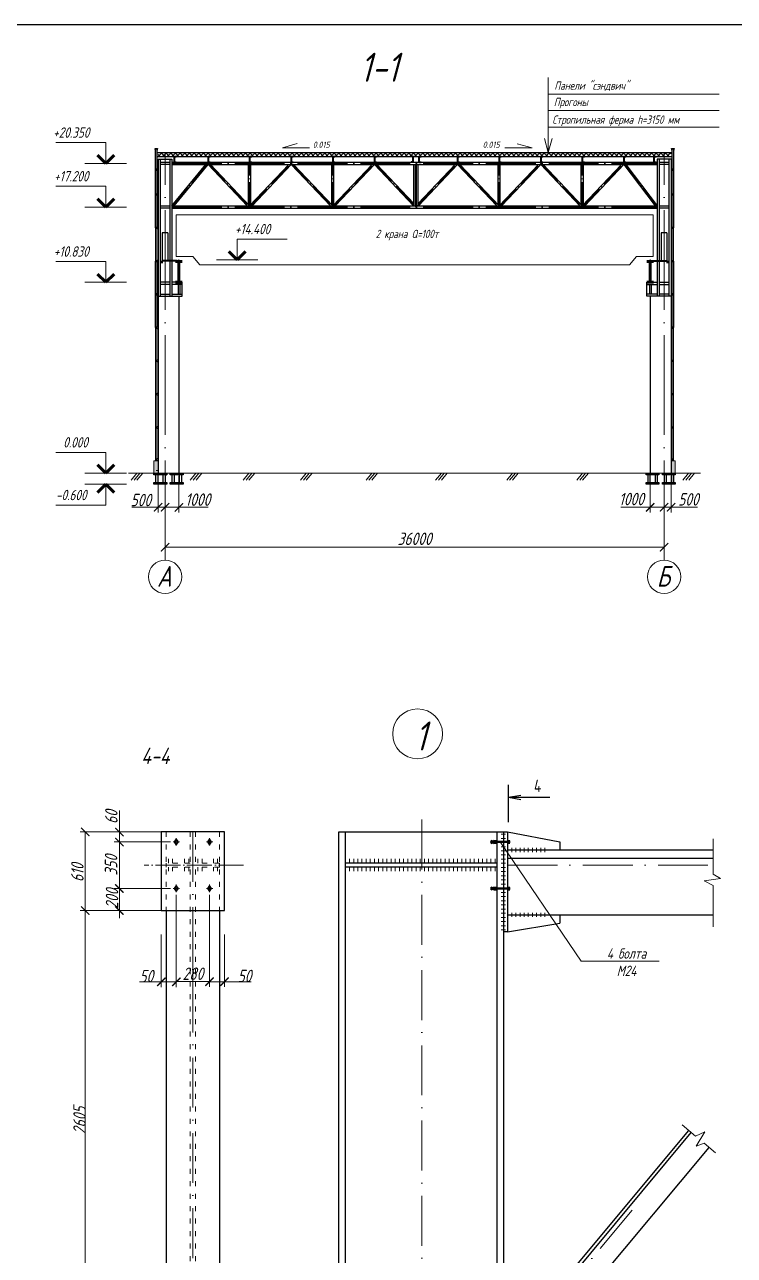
# Model space of a CAD drawing. Header units: millimetres. Extents: x 1665 to 4316, y 443 to 1647.
# Drawn here: x 1955.7 to 2126.4, y 751.9 to 1048 of the extents above; entities that cross this region are included whole.
import ezdxf

# ---------------------------------------------------------------- set-up
doc = ezdxf.new("R2010")
doc.units = ezdxf.units.MM
for name, pattern in [('ACAD_ISO03W100', [30, 12, -18]), ('ACAD_ISO04W100', [30, 24, -3, 0, -3]), ('ACAD_ISO10W100', [18, 12, -3, 0, -3])]:
    doc.linetypes.add(name, pattern=pattern)
doc.layers.get('0').update_dxf_attribs({"lineweight": 18})
doc.styles.get("Standard").update_dxf_attribs({"font": 'romans.shx', "width": 0.75, "oblique": 15, "height": 1.5})

# ---------------------------------------------------------------- blocks, each defined once
blk = doc.blocks.new('_ArchTick')
at = {"color": 0, "linetype": 'ByBlock', "const_width": 0.15}
blk.add_lwpolyline([(-0.5, -0.5), (0.5, 0.5)], dxfattribs=at)

msp = doc.modelspace()

# ---------------------------------------------------------------- hatches: boundary and pattern name
h = msp.add_hatch()
h.set_pattern_fill('ANSI37', color=256, scale=0.25)
h.set_pattern_definition([(45, (-35.8985, -593.2236), (-0.561266, 0.561266), []), (135, (-35.8985, -593.2236), (-0.561266, -0.561266), [])])
h.paths.add_polyline_path([(1989.47, 1017.206), (1987.803, 1017.206), (1987.803, 1016.206), (1989.47, 1016.206)])
h.paths.add_polyline_path([(2109.47, 1017.206), (1989.47, 1017.206), (1989.47, 1016.206), (2109.47, 1016.206)])
h.paths.add_polyline_path([(2111.137, 1017.206), (2109.47, 1017.206), (2109.47, 1016.206), (2111.137, 1016.206)])
h = msp.add_hatch(color=256)
h.dxf.hatch_style = 1
h.paths.add_polyline_path([(1992.6, 991.176, 1), (1993, 991.176, 1)])
h = msp.add_hatch(color=256)
h.dxf.hatch_style = 1
h.paths.add_polyline_path([(2105.94, 991.176, 1), (2106.34, 991.176, 1)])
h = msp.add_hatch()
h.set_pattern_fill('ANSI36', color=256)
h.set_pattern_definition([(45, (-35.8985, -593.2236), (1.683798, 6.173926), [7.9375, -1.5875, 0, -1.5875])])
h.paths.add_polyline_path([(1987.803, 943.076), (1986.803, 943.076), (1986.803, 940.076), (1987.803, 940.076)])
h.paths.add_polyline_path([(2112.137, 943.076), (2111.137, 943.076), (2111.137, 940.076), (2112.137, 940.076)])
h = msp.add_hatch()
h.set_pattern_fill('ANSI36', color=256, scale=0.25)
h.set_pattern_definition([(45, (-35.8985, -593.2236), (0.4209495, 1.54348152), [1.984375, -0.396875, 0, -0.396875])])
h.paths.add_polyline_path([(2112.137, 943.076), (2111.137, 943.076), (2111.137, 940.076), (2112.137, 940.076)])
h.paths.add_polyline_path([(1987.803, 943.076), (1986.803, 943.076), (1986.803, 940.076), (1987.803, 940.076)])

# ---------------------------------------------------------------- linework, layer by layer
at = {"lineweight": 30}
for p, q in [((1685.02, 1047.955), (2501.02, 1047.955)), ((1987.203, 1017.629), (1987.058, 1018.175)), ((1987.058, 1018.175), (1987.669, 1018.175)), ((1987.669, 1018.175), (1987.503, 1017.629)), ((1987.803, 1015.576), (1987.803, 940.076)), ((1987.803, 1015.576), (1991.133, 1015.576)), ((1988.307, 1015.576), (1988.307, 982.646)), ((1990.633, 1015.576), (1990.633, 982.646)), ((1991.133, 1015.576), (1991.133, 982.646)), ((2111.137, 1015.576), (2107.807, 1015.576)), ((2107.807, 1015.576), (2107.807, 982.646)), ((2108.307, 1015.576), (2108.307, 982.646)), ((2110.633, 1015.576), (2110.633, 982.646)), ((2111.137, 1015.576), (2111.137, 940.076)), ((2111.437, 1017.629), (2111.292, 1018.175)), ((2111.292, 1018.175), (2111.903, 1018.175)), ((2111.903, 1018.175), (2111.737, 1017.629)), ((1987.503, 1012.826), (1987.503, 1013.326)), ((1987.503, 1013.326), (1987.803, 1013.326)), ((1987.803, 1012.826), (1987.503, 1012.826)), ((2111.137, 1013.326), (2111.437, 1013.326)), ((2111.437, 1012.826), (2111.137, 1012.826)), ((2111.437, 1013.326), (2111.437, 1012.826)), ((1987.503, 1006.826), (1987.503, 1007.326)), ((1987.503, 1007.326), (1987.803, 1007.326)), ((1987.803, 1006.826), (1987.503, 1006.826)), ((2111.137, 1007.326), (2111.437, 1007.326)), ((2111.437, 1006.826), (2111.137, 1006.826)), ((2111.437, 1007.326), (2111.437, 1006.826)), ((1987.503, 998.826), (1987.503, 999.326)), ((1987.503, 999.326), (1987.803, 999.326)), ((1987.803, 998.826), (1987.503, 998.826)), ((2111.137, 999.326), (2111.437, 999.326)), ((2111.437, 998.826), (2111.137, 998.826)), ((2111.437, 999.326), (2111.437, 998.826)), ((1987.503, 990.826), (1987.503, 991.326)), ((1987.503, 991.326), (1987.803, 991.326)), ((1987.803, 990.826), (1987.503, 990.826)), ((2111.137, 991.326), (2111.437, 991.326)), ((2111.437, 990.826), (2111.137, 990.826)), ((2111.437, 991.326), (2111.437, 990.826)), ((1990.633, 985.976), (1988.307, 985.976)), ((1993.603, 985.976), (1991.133, 985.976)), ((1993.603, 982.646), (1993.603, 985.976)), ((2105.337, 982.646), (2105.337, 985.976)), ((2105.337, 985.976), (2107.807, 985.976)), ((2108.307, 985.976), (2110.633, 985.976)), ((1987.503, 982.826), (1987.503, 983.326)), ((1987.503, 983.326), (1987.803, 983.326)), ((1987.803, 982.826), (1987.503, 982.826)), ((1990.633, 985.476), (1988.307, 985.476)), ((1988.307, 983.146), (1990.633, 983.146)), ((1993.603, 985.476), (1991.133, 985.476)), ((1991.133, 983.146), (1993.603, 983.146)), ((2105.337, 985.476), (2107.807, 985.476)), ((2107.807, 983.146), (2105.337, 983.146)), ((2108.307, 985.476), (2110.633, 985.476)), ((2110.633, 983.146), (2108.307, 983.146)), ((2111.137, 983.326), (2111.437, 983.326)), ((2111.437, 982.826), (2111.137, 982.826)), ((2111.437, 983.326), (2111.437, 982.826)), ((1987.803, 982.646), (1993.603, 982.646)), ((1992.803, 982.646), (1992.803, 940.076)), ((2111.137, 982.646), (2105.337, 982.646)), ((2106.137, 982.646), (2106.137, 940.076)), ((1987.503, 974.826), (1987.503, 975.326)), ((1987.503, 975.326), (1987.803, 975.326)), ((1987.803, 974.826), (1987.503, 974.826)), ((2111.137, 975.326), (2111.437, 975.326)), ((2111.437, 974.826), (2111.137, 974.826)), ((2111.437, 975.326), (2111.437, 974.826)), ((1987.503, 966.826), (1987.503, 967.326)), ((1987.503, 967.326), (1987.803, 967.326)), ((1987.803, 966.826), (1987.503, 966.826)), ((2111.137, 967.326), (2111.437, 967.326)), ((2111.437, 966.826), (2111.137, 966.826)), ((2111.437, 967.326), (2111.437, 966.826)), ((1987.503, 958.826), (1987.503, 959.326)), ((1987.503, 959.326), (1987.803, 959.326)), ((2111.137, 959.326), (2111.437, 959.326)), ((2111.437, 959.326), (2111.437, 958.826)), ((1987.803, 958.826), (1987.503, 958.826)), ((2111.437, 958.826), (2111.137, 958.826)), ((1987.503, 950.826), (1987.503, 951.326)), ((1987.503, 951.326), (1987.803, 951.326)), ((1987.803, 950.826), (1987.503, 950.826)), ((2111.137, 951.326), (2111.437, 951.326)), ((2111.437, 950.826), (2111.137, 950.826)), ((2111.437, 951.326), (2111.437, 950.826)), ((1987.503, 943.076), (1987.503, 943.576)), ((1987.503, 943.576), (1987.803, 943.576)), ((1987.803, 943.076), (1987.503, 943.076)), ((2111.137, 943.576), (2111.437, 943.576)), ((2111.437, 943.076), (2111.137, 943.076)), ((2111.437, 943.576), (2111.437, 943.076)), ((1986.803, 940.076), (1989.868, 940.076)), ((1986.803, 939.676), (1986.803, 940.076)), ((1989.868, 939.676), (1986.803, 939.676)), ((1987.203, 939.676), (1987.203, 937.809)), ((1987.703, 939.676), (1987.703, 937.809)), ((1988.968, 939.676), (1988.968, 937.809)), ((1989.468, 939.676), (1989.468, 937.809)), ((1989.868, 940.076), (1989.868, 939.676)), ((1990.737, 940.076), (1993.803, 940.076)), ((1990.737, 939.676), (1990.737, 940.076)), ((1993.803, 939.676), (1990.737, 939.676)), ((1991.137, 939.676), (1991.137, 937.809)), ((1991.637, 939.676), (1991.637, 937.809)), ((1992.903, 939.676), (1992.903, 937.809)), ((1993.403, 939.676), (1993.403, 937.809)), ((1993.803, 940.076), (1993.803, 939.676)), ((2105.137, 940.076), (2108.202, 940.076)), ((2105.137, 939.676), (2105.137, 940.076)), ((2108.202, 939.676), (2105.137, 939.676)), ((2105.537, 939.676), (2105.537, 937.809)), ((2106.037, 939.676), (2106.037, 937.809)), ((2107.302, 939.676), (2107.302, 937.809)), ((2107.802, 939.676), (2107.802, 937.809)), ((2108.202, 940.076), (2108.202, 939.676)), ((2109.071, 940.076), (2112.137, 940.076)), ((2109.071, 939.676), (2109.071, 940.076)), ((2112.137, 939.676), (2109.071, 939.676)), ((2109.471, 939.676), (2109.471, 937.809)), ((2109.971, 939.676), (2109.971, 937.809)), ((2111.237, 939.676), (2111.237, 937.809)), ((2111.737, 939.676), (2111.737, 937.809)), ((2112.137, 940.076), (2112.137, 939.676)), ((1986.803, 937.809), (1989.868, 937.809)), ((1986.803, 937.409), (1986.803, 937.809)), ((1989.868, 937.409), (1986.803, 937.409)), ((1989.868, 937.809), (1989.868, 937.409)), ((1990.737, 937.809), (1993.803, 937.809)), ((1990.737, 937.409), (1990.737, 937.809)), ((1993.803, 937.409), (1990.737, 937.409)), ((1993.803, 937.809), (1993.803, 937.409)), ((2105.137, 937.809), (2108.202, 937.809)), ((2105.137, 937.409), (2105.137, 937.809)), ((2108.202, 937.409), (2105.137, 937.409)), ((2108.202, 937.809), (2108.202, 937.409)), ((2109.071, 937.809), (2112.137, 937.809)), ((2109.071, 937.409), (2109.071, 937.809)), ((2112.137, 937.409), (2109.071, 937.409)), ((2112.137, 937.809), (2112.137, 937.409)), ((2072.026, 856.136), (2072.026, 865.136)), ((2072.026, 862.136), (2075.03, 862.665)), ((2072.026, 862.136), (2082.026, 862.136)), ((2072.026, 862.136), (2075.03, 861.606)), ((2003.773, 853.773), (1988.573, 853.773)), ((1988.573, 853.773), (1988.573, 834.872)), ((2003.773, 834.872), (2003.773, 853.773)), ((2031.226, 676.973), (2031.226, 853.773)), ((2031.226, 853.773), (2070.826, 853.773)), ((2032.826, 676.973), (2032.826, 853.773)), ((2069.226, 853.773), (2069.226, 676.973)), ((2070.826, 853.773), (2070.826, 676.973)), ((2070.826, 853.773), (2070.826, 829.773)), ((2070.826, 853.773), (2071.826, 853.773)), ((2071.826, 853.773), (2071.826, 829.773)), ((2071.826, 853.773), (2084.426, 851.441)), ((2084.426, 851.441), (2084.426, 849.441)), ((2071.826, 849.441), (2121.298, 849.441)), ((2071.826, 847.441), (2121.298, 847.441)), ((2069.226, 846.31), (2032.826, 846.31)), ((2069.226, 845.31), (2032.826, 845.31)), ((1988.573, 834.872), (2003.773, 834.872)), ((1989.773, 834.899), (1989.773, 739.053)), ((2002.573, 834.872), (2002.573, 739.053)), ((2071.826, 833.857), (2121.298, 833.857)), ((2071.826, 829.773), (2084.426, 831.857)), ((2084.426, 833.857), (2084.426, 831.857)), ((2071.826, 829.773), (2070.826, 829.773)), ((2073.345, 731.587), (2115.393, 782.01)), ((2073.96, 731.073), (2116.006, 781.495)), ((2078.256, 727.482), (2120.295, 777.896))]:
    msp.add_line(p, q, dxfattribs=at)
for p, q in [((2081.622, 1017.206), (2081.622, 1035.266)), ((2081.622, 1031.266), (2122.717, 1031.266)), ((2081.622, 1027.266), (2122.717, 1027.266)), ((2081.622, 1023.266), (2122.717, 1023.266)), ((1963.22, 1019.576), (1975.22, 1019.576)), ((1975.22, 1014.576), (1975.22, 1019.576)), ((2021.253, 1019.322), (2017.713, 1018.351)), ((2017.713, 1018.351), (2024.237, 1018.351)), ((2077.721, 1018.351), (2071.197, 1018.351)), ((2077.721, 1018.351), (2074.176, 1019.301)), ((2081.622, 1017.206), (2080.716, 1020.587)), ((2081.622, 1017.206), (2082.527, 1020.587)), ((1980.22, 1014.576), (1970.22, 1014.576)), ((1963.22, 1009.076), (1975.22, 1009.076)), ((1975.22, 1004.076), (1975.22, 1009.076)), ((1980.22, 1004.076), (1970.22, 1004.076)), ((1992.133, 992.176), (1992.133, 1002.176)), ((1992.133, 1002.176), (2106.807, 1002.176)), ((2106.807, 1002.176), (2106.807, 992.176)), ((1987.203, 999.076), (1987.203, 991.076)), ((1987.503, 999.076), (1987.503, 991.076)), ((2111.437, 999.076), (2111.437, 991.076)), ((2111.737, 999.076), (2111.737, 991.076)), ((2006.809, 991.376), (2006.809, 996.376)), ((2006.809, 996.376), (2018.809, 996.376)), ((1992.133, 992.176), (1996.133, 992.176)), ((1996.133, 992.176), (1997.804, 990.184)), ((2102.807, 992.176), (2101.135, 990.184)), ((2106.807, 992.176), (2102.807, 992.176)), ((1963.22, 990.976), (1975.22, 990.976)), ((1975.22, 985.976), (1975.22, 990.976)), ((2101.135, 990.184), (1997.804, 990.184)), ((2011.809, 991.376), (2001.809, 991.376)), ((1980.22, 985.976), (1970.22, 985.976)), ((1987.103, 975.076), (1987.403, 975.076)), ((1987.203, 943.076), (1987.203, 975.076)), ((1987.503, 975.076), (1987.503, 943.076)), ((2111.437, 943.076), (2111.437, 975.076)), ((2111.437, 975.076), (2111.737, 975.076)), ((2111.737, 975.076), (2111.737, 943.076)), ((1963.22, 945.076), (1975.22, 945.076)), ((1975.22, 940.076), (1975.22, 945.076)), ((1986.803, 940.076), (1986.803, 943.076)), ((1986.803, 943.076), (1987.803, 943.076)), ((2112.137, 943.076), (2111.137, 943.076)), ((2112.137, 940.076), (2112.137, 943.076)), ((1980.22, 940.076), (1970.22, 940.076)), ((1980.655, 940.076), (2118.226, 940.076)), ((1982.704, 940.076), (1981.32, 938.374)), ((1983.404, 940.076), (1982.02, 938.374)), ((1984.104, 940.076), (1982.72, 938.374)), ((1996.903, 940.076), (1995.519, 938.374)), ((1997.603, 940.076), (1996.219, 938.374)), ((1998.303, 940.076), (1996.919, 938.374)), ((2009.634, 940.076), (2008.251, 938.374)), ((2010.334, 940.076), (2008.951, 938.374)), ((2011.034, 940.076), (2009.651, 938.374)), ((2023.417, 940.076), (2022.033, 938.374)), ((2024.117, 940.076), (2022.733, 938.374)), ((2024.817, 940.076), (2023.433, 938.374)), ((2039.196, 940.076), (2037.812, 938.374)), ((2039.896, 940.076), (2038.512, 938.374)), ((2040.596, 940.076), (2039.212, 938.374)), ((2055.92, 940.076), (2054.536, 938.374)), ((2056.62, 940.076), (2055.236, 938.374)), ((2057.32, 940.076), (2055.936, 938.374)), ((2073.018, 940.076), (2071.635, 938.374)), ((2073.718, 940.076), (2072.335, 938.374)), ((2074.418, 940.076), (2073.035, 938.374)), ((2089.867, 940.076), (2088.484, 938.374)), ((2090.567, 940.076), (2089.184, 938.374)), ((2091.267, 940.076), (2089.884, 938.374)), ((2115.374, 940.076), (2113.99, 938.374)), ((2116.074, 940.076), (2114.69, 938.374)), ((2116.774, 940.076), (2115.39, 938.374)), ((1970.22, 937.409), (1980.22, 937.409)), ((1975.22, 937.409), (1975.22, 932.409)), ((1963.22, 932.409), (1975.22, 932.409)), ((2002.573, 853.773), (1989.773, 853.773)), ((2070.326, 853.239), (2071.326, 853.239)), ((2070.089, 851.373), (2089.568, 822.672)), ((2070.326, 852.239), (2071.326, 852.239)), ((2070.326, 851.239), (2071.326, 851.239)), ((2070.326, 850.239), (2071.326, 850.239)), ((2072.824, 848.941), (2072.824, 849.941)), ((2073.824, 848.941), (2073.824, 849.941)), ((2073.824, 848.941), (2073.824, 849.941)), ((2074.824, 848.941), (2074.824, 849.941)), ((2075.824, 848.941), (2075.824, 849.941)), ((2076.824, 848.941), (2076.824, 849.941)), ((2076.824, 848.941), (2076.824, 849.941)), ((2077.824, 848.941), (2077.824, 849.941)), ((2077.824, 848.941), (2077.824, 849.941)), ((2078.824, 848.941), (2078.824, 849.941)), ((2079.824, 848.941), (2079.824, 849.941)), ((2080.824, 848.941), (2080.824, 849.941)), ((2121.298, 852.157), (2121.298, 843.645)), ((1990.267, 846.31), (1990.267, 847.31)), ((1991.267, 846.31), (1991.267, 847.31)), ((1994.151, 846.31), (1994.151, 847.31)), ((1995.151, 846.31), (1995.151, 847.31)), ((1997.391, 846.31), (1997.391, 847.31)), ((1998.391, 846.31), (1998.391, 847.31)), ((2001.087, 846.31), (2001.087, 847.31)), ((2002.087, 846.31), (2002.087, 847.31)), ((2033.826, 846.31), (2033.826, 847.31)), ((2034.826, 846.31), (2034.826, 847.31)), ((2035.826, 846.31), (2035.826, 847.31)), ((2036.826, 846.31), (2036.826, 847.31)), ((2037.826, 846.31), (2037.826, 847.31)), ((2038.826, 846.31), (2038.826, 847.31)), ((2039.826, 846.31), (2039.826, 847.31)), ((2040.826, 846.31), (2040.826, 847.31)), ((2041.826, 846.31), (2041.826, 847.31)), ((2042.826, 846.31), (2042.826, 847.31)), ((2043.826, 846.31), (2043.826, 847.31)), ((2044.826, 846.31), (2044.826, 847.31)), ((2045.826, 846.31), (2045.826, 847.31)), ((2045.826, 846.31), (2045.826, 847.31)), ((2046.826, 846.31), (2046.826, 847.31)), ((2047.826, 846.31), (2047.826, 847.31)), ((2048.826, 846.31), (2048.826, 847.31)), ((2049.826, 846.31), (2049.826, 847.31)), ((2050.826, 846.31), (2050.826, 847.31)), ((2051.826, 846.31), (2051.826, 847.31)), ((2052.826, 846.31), (2052.826, 847.31)), ((2053.826, 846.31), (2053.826, 847.31)), ((2054.826, 846.31), (2054.826, 847.31)), ((2055.826, 846.31), (2055.826, 847.31)), ((2055.826, 846.31), (2055.826, 847.31)), ((2056.826, 846.31), (2056.826, 847.31)), ((2057.826, 846.31), (2057.826, 847.31)), ((2058.826, 846.31), (2058.826, 847.31)), ((2059.826, 846.31), (2059.826, 847.31)), ((2060.826, 846.31), (2060.826, 847.31)), ((2061.826, 846.31), (2061.826, 847.31)), ((2062.826, 846.31), (2062.826, 847.31)), ((2063.826, 846.31), (2063.826, 847.31)), ((2064.826, 846.31), (2064.826, 847.31)), ((2065.826, 846.31), (2065.826, 847.31)), ((2065.826, 846.31), (2065.826, 847.31)), ((2066.826, 846.31), (2066.826, 847.31)), ((2067.826, 846.31), (2067.826, 847.31)), ((2068.826, 846.31), (2068.826, 847.31)), ((2070.326, 849.239), (2071.326, 849.239)), ((2070.326, 848.239), (2071.326, 848.239)), ((2070.326, 847.239), (2071.326, 847.239)), ((2071.826, 846.81), (2071.826, 847.81)), ((1989.773, 846.31), (1989.773, 845.31)), ((1990.267, 844.31), (1990.267, 845.31)), ((1991.267, 844.31), (1991.267, 845.31)), ((1994.151, 844.31), (1994.151, 845.31)), ((1995.151, 844.31), (1995.151, 845.31)), ((1997.391, 844.31), (1997.391, 845.31)), ((1998.391, 844.31), (1998.391, 845.31)), ((2001.087, 844.31), (2001.087, 845.31)), ((2002.087, 844.31), (2002.087, 845.31)), ((2002.573, 846.31), (2002.573, 845.31)), ((2033.826, 844.31), (2033.826, 845.31)), ((2034.826, 844.31), (2034.826, 845.31)), ((2035.826, 844.31), (2035.826, 845.31)), ((2036.826, 844.31), (2036.826, 845.31)), ((2037.826, 844.31), (2037.826, 845.31)), ((2038.826, 844.31), (2038.826, 845.31)), ((2039.826, 844.31), (2039.826, 845.31)), ((2040.826, 844.31), (2040.826, 845.31)), ((2041.826, 844.31), (2041.826, 845.31)), ((2042.826, 844.31), (2042.826, 845.31)), ((2043.826, 844.31), (2043.826, 845.31)), ((2044.826, 844.31), (2044.826, 845.31)), ((2045.826, 844.31), (2045.826, 845.31)), ((2045.826, 844.31), (2045.826, 845.31)), ((2046.826, 844.31), (2046.826, 845.31)), ((2047.826, 844.31), (2047.826, 845.31)), ((2048.826, 844.31), (2048.826, 845.31)), ((2049.826, 844.31), (2049.826, 845.31)), ((2050.826, 844.31), (2050.826, 845.31)), ((2051.826, 844.31), (2051.826, 845.31)), ((2052.826, 844.31), (2052.826, 845.31)), ((2053.826, 844.31), (2053.826, 845.31)), ((2054.826, 844.31), (2054.826, 845.31)), ((2055.826, 844.31), (2055.826, 845.31)), ((2055.826, 844.31), (2055.826, 845.31)), ((2056.826, 844.31), (2056.826, 845.31)), ((2057.826, 844.31), (2057.826, 845.31)), ((2058.826, 844.31), (2058.826, 845.31)), ((2059.826, 844.31), (2059.826, 845.31)), ((2060.826, 844.31), (2060.826, 845.31)), ((2061.826, 844.31), (2061.826, 845.31)), ((2062.826, 844.31), (2062.826, 845.31)), ((2063.826, 844.31), (2063.826, 845.31)), ((2064.826, 844.31), (2064.826, 845.31)), ((2065.826, 844.31), (2065.826, 845.31)), ((2065.826, 844.31), (2065.826, 845.31)), ((2066.826, 844.31), (2066.826, 845.31)), ((2067.826, 844.31), (2067.826, 845.31)), ((2068.826, 844.31), (2068.826, 845.31)), ((2070.326, 846.239), (2071.326, 846.239)), ((2070.326, 845.239), (2071.326, 845.239)), ((2070.326, 845.239), (2071.326, 845.239)), ((2070.326, 844.239), (2071.326, 844.239)), ((2071.826, 843.81), (2071.826, 844.81)), ((2070.326, 843.239), (2071.326, 843.239)), ((2070.326, 842.239), (2071.326, 842.239)), ((2070.326, 841.239), (2071.326, 841.239)), ((2123.059, 842.61), (2119.088, 842.035)), ((2119.088, 842.035), (2121.298, 840.936)), ((2121.298, 843.645), (2123.059, 842.61)), ((2121.298, 840.936), (2121.298, 830.928)), ((2070.326, 840.239), (2071.326, 840.239)), ((2070.326, 839.239), (2071.326, 839.239)), ((2070.326, 838.239), (2071.326, 838.239)), ((2070.326, 837.239), (2071.326, 837.239)), ((2070.326, 837.239), (2071.326, 837.239)), ((2070.326, 836.239), (2071.326, 836.239)), ((2070.326, 835.239), (2071.326, 835.239)), ((2070.326, 834.239), (2071.326, 834.239)), ((2070.326, 833.239), (2071.326, 833.239)), ((2070.326, 832.239), (2071.326, 832.239)), ((2072.824, 833.357), (2072.824, 834.357)), ((2073.824, 833.357), (2073.824, 834.357)), ((2073.824, 833.357), (2073.824, 834.357)), ((2074.824, 833.357), (2074.824, 834.357)), ((2075.824, 833.357), (2075.824, 834.357)), ((2076.824, 833.357), (2076.824, 834.357)), ((2076.824, 833.357), (2076.824, 834.357)), ((2077.824, 833.357), (2077.824, 834.357)), ((2077.824, 833.357), (2077.824, 834.357)), ((2078.824, 833.357), (2078.824, 834.357)), ((2079.824, 833.357), (2079.824, 834.357)), ((2080.824, 833.357), (2080.824, 834.357)), ((2070.326, 831.239), (2071.326, 831.239)), ((2070.326, 830.239), (2071.326, 830.239)), ((2089.568, 822.672), (2108.29, 822.672)), ((2117.018, 780.647), (2113.816, 783.333)), ((2119.28, 781.634), (2117.018, 780.647)), ((2117.167, 778.221), (2119.28, 781.634)), ((2119.093, 778.905), (2117.167, 778.221)), ((2121.795, 776.638), (2119.093, 778.905))]:
    msp.add_line(p, q)
at = {"lineweight": 60}
for p, q in [((1975.22, 1014.576), (1973.24, 1016.556)), ((1975.22, 1014.576), (1977.2, 1016.556)), ((1975.22, 1004.076), (1973.24, 1006.056)), ((1975.22, 1004.076), (1977.2, 1006.056)), ((2006.809, 991.376), (2004.829, 993.356)), ((2006.809, 991.376), (2008.789, 993.356)), ((1993.6, 990.976), (1992, 990.976)), ((1992.8, 985.976), (1992.8, 990.976)), ((2106.94, 990.976), (2105.34, 990.976)), ((2106.14, 985.976), (2106.14, 990.976)), ((1975.22, 985.976), (1973.24, 987.956)), ((1975.22, 985.976), (1977.2, 987.956)), ((1993.6, 985.976), (1992, 985.976)), ((2106.94, 985.976), (2105.34, 985.976)), ((1975.22, 940.076), (1973.24, 942.056)), ((1975.22, 940.076), (1977.2, 942.056)), ((1975.22, 937.409), (1973.24, 935.429)), ((1975.22, 937.409), (1977.2, 935.429))]:
    msp.add_line(p, q, dxfattribs=at)
at = {"lineweight": 25}
for p, q in [((1987.203, 999.076), (1987.203, 1018.076)), ((1987.203, 1018.076), (1987.503, 1018.076)), ((1987.503, 1018.076), (1987.503, 999.076)), ((1987.503, 1017.206), (2111.437, 1017.206)), ((1987.503, 1016.206), (2111.437, 1016.206)), ((2111.437, 999.076), (2111.437, 1018.076)), ((2111.437, 1018.076), (2111.737, 1018.076)), ((2111.737, 1018.076), (2111.737, 999.076)), ((1990.633, 1014.826), (1988.307, 1014.826)), ((1990.633, 1014.326), (1988.307, 1014.326)), ((1991.133, 1014.876), (1991.133, 1014.276)), ((2107.807, 1014.876), (2107.807, 1014.276)), ((2110.637, 1014.826), (2108.311, 1014.826)), ((2110.637, 1014.326), (2108.311, 1014.326)), ((1990.633, 1004.326), (1988.307, 1004.326)), ((1990.633, 1003.826), (1988.307, 1003.826)), ((2110.637, 1004.326), (2108.311, 1004.326)), ((2110.637, 1003.826), (2108.311, 1003.826)), ((1987.203, 999.076), (1987.503, 999.076)), ((1990.137, 997.843), (1988.807, 997.843)), ((1988.807, 997.843), (1988.807, 991.176)), ((1990.137, 997.843), (1990.137, 991.176)), ((2110.137, 997.843), (2108.807, 997.843)), ((2108.807, 997.843), (2108.807, 991.176)), ((2110.137, 997.843), (2110.137, 991.176)), ((2111.437, 999.076), (2111.737, 999.076)), ((1987.203, 975.076), (1987.203, 991.076)), ((1987.203, 991.076), (1987.503, 991.076)), ((1987.503, 991.076), (1987.503, 975.076)), ((2111.437, 975.076), (2111.437, 991.076)), ((2111.437, 991.076), (2111.737, 991.076)), ((2111.737, 991.076), (2111.737, 975.076)), ((1992.6, 985.476), (1992.6, 983.146)), ((1993, 985.476), (1993, 983.146)), ((2105.94, 985.476), (2105.94, 983.146)), ((2106.34, 985.476), (2106.34, 983.146)), ((1987.503, 975.076), (1987.203, 975.076)), ((2111.737, 975.076), (2111.437, 975.076)), ((1989.656, 939.676), (1989.468, 939.437)), ((1992.173, 852.123), (1991.673, 851.373)), ((1991.673, 851.373), (1992.173, 850.623)), ((1992.673, 851.373), (1992.173, 852.123)), ((1992.173, 850.623), (1992.673, 851.373)), ((2000.173, 852.123), (1999.673, 851.373)), ((1999.673, 851.373), (2000.173, 850.623)), ((2000.673, 851.373), (2000.173, 852.123)), ((2000.173, 850.623), (2000.673, 851.373)), ((1992.173, 840.923), (1991.673, 840.173)), ((1992.673, 840.173), (1992.173, 840.923)), ((2000.173, 840.923), (1999.673, 840.173)), ((2000.673, 840.173), (2000.173, 840.923)), ((1991.673, 840.173), (1992.173, 839.423)), ((1992.173, 839.423), (1992.673, 840.173)), ((1999.673, 840.173), (2000.173, 839.423)), ((2000.173, 839.423), (2000.673, 840.173))]:
    msp.add_line(p, q, dxfattribs=at)
at = {"linetype": 'ACAD_ISO04W100'}
for p, q in [((1989.47, 919.155), (1989.47, 1017.206)), ((2109.47, 919.155), (2109.47, 1017.206))]:
    msp.add_line(p, q, dxfattribs=at)
at = {"lineweight": 40}
for p, q in [((1991.635, 1016.206), (1991.635, 1014.876)), ((1991.635, 1016.206), (1992.135, 1016.206)), ((1999.809, 1016.206), (1999.809, 1014.876)), ((1999.809, 1016.206), (2000.309, 1016.206)), ((2009.809, 1016.206), (2009.809, 1014.876)), ((2009.809, 1016.206), (2010.309, 1016.206)), ((2019.809, 1016.206), (2019.809, 1014.876)), ((2019.809, 1016.206), (2020.309, 1016.206)), ((2029.809, 1016.206), (2029.809, 1014.876)), ((2029.809, 1016.206), (2030.309, 1016.206)), ((2039.809, 1016.206), (2039.809, 1014.876)), ((2039.809, 1016.206), (2040.309, 1016.206)), ((2049.115, 1016.206), (2048.615, 1016.206)), ((2049.115, 1014.876), (2049.115, 1016.206)), ((2050.523, 1016.206), (2050.523, 1014.876)), ((2050.523, 1016.206), (2051.023, 1016.206)), ((2059.809, 1016.206), (2059.809, 1014.876)), ((2059.809, 1016.206), (2060.309, 1016.206)), ((2069.809, 1016.206), (2069.809, 1014.876)), ((2069.809, 1016.206), (2070.309, 1016.206)), ((2079.809, 1016.206), (2079.809, 1014.876)), ((2079.809, 1016.206), (2080.309, 1016.206)), ((2089.809, 1016.206), (2089.809, 1014.876)), ((2089.809, 1016.206), (2090.309, 1016.206)), ((2099.809, 1016.206), (2099.809, 1014.876)), ((2099.809, 1016.206), (2100.309, 1016.206)), ((2107.038, 1016.206), (2107.038, 1014.876)), ((2107.038, 1016.206), (2107.538, 1016.206)), ((1991.635, 1014.876), (1992.135, 1014.876)), ((1999.809, 1014.876), (2000.309, 1014.876)), ((2009.809, 1014.876), (2010.309, 1014.876)), ((2019.809, 1014.876), (2020.309, 1014.876)), ((2029.809, 1014.876), (2030.309, 1014.876)), ((2039.809, 1014.876), (2040.309, 1014.876)), ((2049.115, 1014.876), (2048.615, 1014.876)), ((2050.523, 1014.876), (2051.023, 1014.876)), ((2059.809, 1014.876), (2060.309, 1014.876)), ((2069.809, 1014.876), (2070.309, 1014.876)), ((2079.809, 1014.876), (2080.309, 1014.876)), ((2089.809, 1014.876), (2090.309, 1014.876)), ((2099.809, 1014.876), (2100.309, 1014.876)), ((2107.038, 1014.876), (2107.538, 1014.876)), ((1992.4, 991.176), (1988.7, 991.176)), ((1988.7, 991.176), (1988.7, 990.576)), ((1992.4, 990.976), (1992.4, 991.176)), ((2106.54, 990.976), (2106.54, 991.176)), ((2106.54, 991.176), (2110.24, 991.176)), ((2110.24, 991.176), (2110.24, 990.576))]:
    msp.add_line(p, q, dxfattribs=at)
at = {"lineweight": 25, "ltscale": 0.5}
for p, q in [((1991.133, 1014.876), (2107.807, 1014.876)), ((1991.133, 1014.276), (2107.807, 1014.276)), ((1991.133, 1004.376), (1999.314, 1014.276)), ((1991.628, 1004.376), (1999.809, 1014.276)), ((1999.809, 1014.276), (2009.238, 1004.376)), ((2000.381, 1014.276), (2009.809, 1004.376)), ((2009.559, 1004.638), (2009.559, 1014.276)), ((2010.059, 1004.638), (2010.059, 1014.276)), ((2029.559, 1004.638), (2029.559, 1014.276)), ((2030.059, 1004.638), (2030.059, 1014.276)), ((2049.259, 1004.376), (2049.259, 1014.276)), ((2049.659, 1004.376), (2049.659, 1014.276)), ((2049.959, 1004.376), (2049.959, 1014.276)), ((2050.359, 1004.376), (2050.359, 1014.276)), ((2069.559, 1004.638), (2069.559, 1014.276)), ((2070.059, 1004.638), (2070.059, 1014.276)), ((2089.559, 1004.638), (2089.559, 1014.276)), ((2090.059, 1004.638), (2090.059, 1014.276)), ((1991.133, 1004.376), (2107.807, 1004.376)), ((1991.133, 1003.776), (2107.807, 1003.776))]:
    msp.add_line(p, q, dxfattribs=at)
at = {"linetype": 'ACAD_ISO04W100', "ltscale": 0.25}
for p, q in [((1991.133, 1004.076), (1999.809, 1014.576)), ((1999.809, 1014.576), (2009.809, 1004.076)), ((2009.809, 1004.076), (2009.809, 1014.576)), ((2009.809, 1004.076), (2019.809, 1014.576)), ((2019.809, 1014.576), (2029.809, 1004.076)), ((2029.809, 1004.076), (2029.809, 1014.576)), ((2029.809, 1004.076), (2039.809, 1014.576)), ((2039.809, 1014.576), (2049.809, 1004.076)), ((2049.809, 1004.076), (2049.809, 1014.576)), ((2049.809, 1004.076), (2059.809, 1014.576)), ((2059.809, 1014.576), (2069.809, 1004.076)), ((2069.809, 1004.076), (2069.809, 1014.576)), ((2069.809, 1004.076), (2079.809, 1014.576)), ((2079.809, 1014.576), (2089.809, 1004.076)), ((2089.809, 1004.076), (2089.809, 1014.576)), ((2089.809, 1004.076), (2099.809, 1014.576)), ((2099.809, 1014.576), (2107.807, 1004.076)), ((2008.346, 845.773), (1984.457, 845.773))]:
    msp.add_line(p, q, dxfattribs=at)
at = {"linetype": 'ACAD_ISO04W100', "ltscale": 0.5}
for p, q in [((1991.133, 1014.576), (2107.807, 1014.576)), ((1991.133, 1004.076), (2107.807, 1004.076))]:
    msp.add_line(p, q, dxfattribs=at)
at = {"lineweight": 25, "ltscale": 0.25}
for p, q in [((2009.809, 1004.376), (2019.238, 1014.276)), ((2010.381, 1004.376), (2019.809, 1014.276)), ((2019.809, 1014.276), (2029.238, 1004.376)), ((2020.381, 1014.276), (2029.809, 1004.376)), ((2029.809, 1004.376), (2039.238, 1014.276)), ((2030.381, 1004.376), (2039.809, 1014.276)), ((2039.809, 1014.276), (2049.238, 1004.376)), ((2040.381, 1014.276), (2049.259, 1004.953)), ((2050.359, 1004.953), (2059.238, 1014.276)), ((2050.381, 1004.376), (2059.809, 1014.276)), ((2059.809, 1014.276), (2069.238, 1004.376)), ((2060.381, 1014.276), (2069.809, 1004.376)), ((2069.809, 1004.376), (2079.238, 1014.276)), ((2070.381, 1004.376), (2079.809, 1014.276)), ((2079.809, 1014.276), (2089.238, 1004.376)), ((2080.381, 1014.276), (2089.809, 1004.376)), ((2089.809, 1004.376), (2099.238, 1014.276)), ((2090.381, 1004.376), (2099.809, 1014.276)), ((2099.809, 1014.276), (2107.35, 1004.376)), ((2100.266, 1014.276), (2107.807, 1004.376))]:
    msp.add_line(p, q, dxfattribs=at)
at = {"lineweight": 18}
for p, q in [((1987.803, 939.451), (1987.803, 930.607)), ((1989.47, 939.451), (1989.47, 930.607)), ((1989.47, 939.451), (1989.47, 930.607)), ((1992.803, 939.451), (1992.803, 930.607)), ((2106.137, 939.451), (2106.137, 930.607)), ((2109.47, 939.451), (2109.47, 930.607)), ((2109.47, 939.451), (2109.47, 930.607)), ((2111.137, 939.451), (2111.137, 930.607)), ((1987.803, 931.857), (1981.465, 931.857)), ((1989.47, 931.857), (1987.803, 931.857)), ((1989.47, 931.857), (1992.803, 931.857)), ((1989.47, 931.232), (1989.47, 920.987)), ((1992.803, 931.857), (1999.86, 931.857)), ((2106.137, 931.857), (2099.079, 931.857)), ((2109.47, 931.857), (2106.137, 931.857)), ((2109.47, 931.857), (2111.137, 931.857)), ((2109.47, 931.232), (2109.47, 920.987)), ((2111.137, 931.857), (2117.475, 931.857)), ((1989.47, 922.237), (2109.47, 922.237)), ((1978.491, 853.773), (1978.491, 858.951)), ((1987.948, 853.773), (1969.034, 853.773)), ((1970.284, 853.773), (1970.284, 829.773)), ((1989.948, 853.773), (1977.241, 853.773)), ((1978.491, 851.373), (1978.491, 853.773)), ((1990.169, 851.373), (1977.241, 851.373)), ((1990.794, 851.373), (1977.241, 851.373)), ((1978.491, 851.373), (1978.491, 840.173)), ((1990.169, 840.173), (1977.241, 840.173)), ((1990.794, 840.173), (1977.241, 840.173)), ((1978.491, 840.173), (1978.491, 833.054)), ((1992.173, 838.663), (1992.173, 816.532)), ((2000.173, 838.663), (2000.173, 816.532)), ((1987.948, 834.872), (1969.034, 834.872)), ((1987.948, 834.872), (1969.034, 834.872)), ((1989.948, 834.872), (1977.241, 834.872)), ((1970.284, 829.773), (1970.284, 739.053)), ((1988.573, 829.148), (1988.573, 816.467)), ((1992.173, 830.898), (1992.173, 816.467)), ((1996.173, 829.148), (1996.173, 816.532)), ((1996.173, 829.148), (1996.173, 816.532)), ((2000.173, 830.898), (2000.173, 816.518)), ((2003.773, 829.148), (2003.773, 816.518)), ((1988.573, 817.717), (1983.341, 817.717)), ((1992.173, 817.717), (1988.573, 817.717)), ((1992.173, 817.782), (1996.173, 817.782)), ((1996.173, 817.782), (2000.173, 817.782)), ((2000.173, 817.768), (2003.773, 817.768)), ((2003.773, 817.768), (2010.185, 817.768))]:
    msp.add_line(p, q, dxfattribs=at)
at = {"linetype": 'ACAD_ISO10W100'}
for p, q in [((2051.226, 856.742), (2051.226, 659.537)), ((1996.173, 853.773), (1996.173, 658.15)), ((2070.826, 725.853), (2102.924, 764.106))]:
    msp.add_line(p, q, dxfattribs=at)
at = {"linetype": 'ACAD_ISO03W100', "ltscale": 0.1}
for p, q in [((1989.773, 853.773), (1989.773, 829.773)), ((1995.533, 853.773), (1995.466, 678.082)), ((1996.813, 853.773), (1996.813, 678.082)), ((2002.573, 853.773), (2002.573, 829.773)), ((1995.533, 846.31), (1989.773, 846.31)), ((1995.533, 845.31), (1989.773, 845.31)), ((2002.573, 846.31), (1996.813, 846.31)), ((2002.573, 845.31), (1996.813, 845.31))]:
    msp.add_line(p, q, dxfattribs=at)
at = {"linetype": 'ACAD_ISO04W100', "ltscale": 0.01}
for p, q in [((1991.419, 851.373), (1992.927, 851.373)), ((1992.173, 852.315), (1992.173, 850.488)), ((1999.419, 851.373), (2000.927, 851.373)), ((2000.173, 852.315), (2000.173, 850.488)), ((1992.173, 841.115), (1992.173, 839.288)), ((2000.173, 841.115), (2000.173, 839.288)), ((1991.419, 840.173), (1992.927, 840.173)), ((1999.419, 840.173), (2000.927, 840.173))]:
    msp.add_line(p, q, dxfattribs=at)
at = {"lineweight": 50}
for p, q in [((2067.696, 851.373), (2072.483, 851.373)), ((2067.819, 851.713), (2068.512, 851.019)), ((2067.819, 851.032), (2068.499, 851.713)), ((2068.864, 851.782), (2068.864, 850.91)), ((2072.111, 851.782), (2072.111, 850.91)), ((2067.696, 840.173), (2072.483, 840.173)), ((2067.819, 840.519), (2068.512, 839.826)), ((2067.819, 839.839), (2068.499, 840.519)), ((2068.864, 840.582), (2068.864, 839.71)), ((2072.111, 840.582), (2072.111, 839.71))]:
    msp.add_line(p, q, dxfattribs=at)
at = {"linetype": 'ACAD_ISO10W100', "lineweight": 18}
msp.add_line((2071.826, 845.773), (2121.298, 845.773), dxfattribs=at)
for centre, radius in [((1992.8, 991.176), 0.2), ((2106.14, 991.176), 0.2), ((1989.47, 915.155), 4), ((2109.47, 915.155), 4), ((2050.206, 877.377), 6)]:
    msp.add_circle(centre, radius)

# ---------------------------------------------------------------- block references
at = {"lineweight": 18, "xscale": 2, "yscale": 2, "zscale": 2}
for p, rotation in [((1987.803, 931.857), 180), ((1989.47, 931.857), 180), ((2106.137, 931.857), 180), ((2109.47, 931.857), 180), ((1989.47, 922.237), 180), ((1970.284, 853.773), 90), ((1978.491, 853.773), 90), ((1978.491, 851.373), 270), ((1978.491, 851.373), 90), ((1978.491, 840.173), 270), ((1978.491, 840.173), 90), ((1970.284, 834.872), 270), ((1970.284, 834.872), 90), ((1978.491, 834.872), 270), ((1988.573, 817.717), 180), ((1992.173, 817.782), 180), ((2000.173, 817.768), 180)]:
    msp.add_blockref('_ArchTick', p, dxfattribs=dict(at, rotation=rotation))
for p in [(1989.47, 931.857), (1992.803, 931.857), (2109.47, 931.857), (2111.137, 931.857), (2109.47, 922.237), (1992.173, 817.717), (2000.173, 817.782), (2003.773, 817.768)]:
    msp.add_blockref('_ArchTick', p, dxfattribs=at)

# ---------------------------------------------------------------- texts
for s, width, gutter_width, insert, char_height, attachment_point in [('1-1 ', 55.7887, 7.5, (2036.313, 1041.198), 7, 1), ('Панели "сэндвич" ', 42.39618, 12.5, (2083.088, 1034.291), 2, 1), ('Прогоны', 34.39065, 12.5, (2082.95, 1030.341), 2, 1), ('Стропильная ферма h=3150 мм', 42.79894, 12.5, (2082.596, 1026.108), 2, 1), ('+20.350', 12.23031, 7.5, (1966.91, 1021.987), 2.5, 5), ('0.015', 7.06751, 7.5, (2024.988, 1019.814), 1.5, 1), ('0.015', 7.06751, 7.5, (2065.853, 1019.814), 1.5, 1), ('+17.200', 12.23031, 7.5, (1966.91, 1011.487), 2.5, 5), ('+14.400', 12.23031, 7.5, (2010.499, 998.787), 2.5, 5), ('2 крана Q=100т', 30.77754, 7.5, (2040.105, 998.616), 2, 1), ('+10.830', 12.23031, 7.5, (1966.91, 993.387), 2.5, 5), ('0.000', 12.23031, 7.5, (1967.938, 947.487), 2.5, 5), ('-0.600', 12.23031, 7.5, (1966.91, 934.82), 2.5, 5), ('А', 8.20492, 7.5, (1989.291, 915.268), 5, 5), ('Б', 8.20492, 7.5, (2109.291, 915.268), 5, 5), ('1', 19.25403, 7.5, (2049.546, 880.362), 7, 1), ('4-4 ', 30.41833, 7.5, (1983.714, 874.087), 4, 1), ('{\\Q0;4}', 2.98274, 7.5, (2078.201, 866.378), 3, 1), ('4 болта \\PМ24 ', 28.04106, 12.5, (2100.438, 822.46), 2.5, 5)]:
    msp.add_mtext_dynamic_manual_height_columns(s, width=width, gutter_width=gutter_width, heights=[0], dxfattribs=dict(insert=insert, char_height=char_height, attachment_point=attachment_point))
at = {"char_height": 3, "width": 20, "attachment_point": 5}
for s, insert in [('500', (1983.634, 933.611)), ('1000', (1997.331, 933.715)), ('1000', (2101.608, 933.844)), ('500', (2115.306, 933.77)), ('36000', (2049.47, 924.289)), ('50', (1984.957, 819.092)), ('280', (1996.173, 819.681)), ('50', (2008.569, 819.143))]:
    msp.add_mtext(s, dxfattribs=dict(at, insert=insert))
at = {"char_height": 3, "width": 20, "attachment_point": 5, "rotation": 90}
for s, insert in [('60', (1976.556, 857.362)), ('610', (1968.385, 843.982)), ('350', (1976.488, 845.773)), ('200', (1976.716, 837.717)), ('2605', (1968.909, 784.413))]:
    msp.add_mtext(s, dxfattribs=dict(at, insert=insert))

doc.saveas('drawing.dxf')
